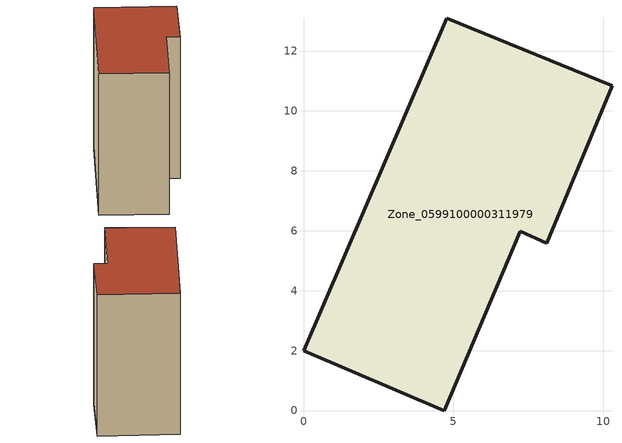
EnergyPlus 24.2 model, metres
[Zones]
Zone_0599100000311979
 floor ground (C_G): 4.79,13.09 10.3,10.85 8.13,5.59 7.24,5.99 4.7,0 0,1.99 z0
 wall outside (C_F): 10.3,10.85 4.79,13.09 0,1.99 4.7,0 7.24,5.99 8.13,5.59 10.3,10.85 z0:11.05
 roof outside (C_R): 4.79,13.09 0,1.99 4.7,0 7.24,5.99 8.13,5.59 10.3,10.85 z11.05
[BUILDING]
Pand.0599100000311979: North Axis=0; Terrain=City; Loads Convergence Tolerance Value=0.04; Temperature Convergence Tolerance Value=0.4; Solar Distribution=FullExterior; Maximum Number of Warmup Days=25; Minimum Number of Warmup Days=1
[Site:Location]
Rotterdam.The.Hague.AP_ZH_NLD Design_Conditions: Latitude=51.96; Longitude=4.45; Time Zone=1; Elevation=-4.5
[SITE:GROUNDTEMPERATURE:BUILDINGSURFACE]
18, 18, 18, 18, 18, 18, 18, 18, 18, 18, 18, 18
[MATERIAL] Thermal Absorptance=0.9; Solar Absorptance=0.7; Visible Absorptance=0.7
Name | Roughness | Thickness | Conductivity | Density | Specific Heat
G.TI.1946 | MediumSmooth | 0.15 | 1 | 540 | 1210
F.TI.1946 | Rough | 0.3 | 0.857143 | 1920 | 840
R.TI.1946 | MediumRough | 0.2 | 0.1 | 1500 | 1000
[CONSTRUCTION]
C_G: G.TI.1946
C_F: F.TI.1946
C_R: R.TI.1946
[ZONE]
Zone_0599100000311979: Type=1; Multiplier=1; Ceiling Height=Autocalculate; Volume=Autocalculate; Floor Area=autocalculate; Part of Total Floor Area=Yes
[ZONEINFILTRATION:DESIGNFLOWRATE]
Infil_Zone_0599100000311979: Zone or ZoneList or Space or SpaceList=Zone_0599100000311979; Schedule=AlwaysOn; Design Flow Rate Calculation Method=Flow/Area; Flow Rate per Floor Area=0.003; Constant Term Coefficient=1; Temperature Term Coefficient=0; Velocity Term Coefficient=0; Velocity Squared Term Coefficient=0
[HVACTEMPLATE:ZONE:IDEALLOADSAIRSYSTEM]
Zone_0599100000311979: Maximum Heating Supply Air Temperature=50; Minimum Cooling Supply Air Temperature=13; Maximum Heating Supply Air Humidity Ratio=0.0156; Minimum Cooling Supply Air Humidity Ratio=0.0077; Heating Limit=NoLimit; Cooling Limit=NoLimit; Dehumidification Control Type=ConstantSensibleHeatRatio; Cooling Sensible Heat Ratio=0.7; Dehumidification Setpoint=60; Humidification Control Type=None; Humidification Setpoint=30; Outdoor Air Method=None; Outdoor Air Flow Rate per Person=0.00944; Outdoor Air Flow Rate per Zone Floor Area=0; Outdoor Air Flow Rate per Zone=0; Demand Controlled Ventilation Type=None; Outdoor Air Economizer Type=NoEconomizer; Heat Recovery Type=None; Sensible Heat Recovery Effectiveness=0.7; Latent Heat Recovery Effectiveness=0.65
[ZONECONTROL:THERMOSTAT]
ThermostatControl_Zone_0599100000311979: Zone or ZoneList=Zone_0599100000311979; Control Type Schedule=DualSetpointControlType; Control 1=Thermostat_Zone_0599100000311979; Temperature Difference Between Cutout And Setpoint=0
[THERMOSTATSETPOINT:DUALSETPOINT]
Thermostat_Zone_0599100000311979: Heating Setpoint Temperature Schedule=HeatingSetpoint_Zone_0599100000311979; Cooling Setpoint Temperature Schedule=CoolingSetpoint_Zone_0599100000311979
[SCHEDULE:COMPACT]
HeatingSetpoint_Zone_0599100000311979: Through: 12/31, For: AllDays, Until: 24:00, 21
CoolingSetpoint_Zone_0599100000311979: Through: 12/31, For: AllDays, Until: 24:00, 24
DualSetpointControlType: Through: 12/31, For: AllDays, Until: 24:00, 4
AlwaysOn: Through: 12/31, For: AllDays, Until: 24:00, 1
